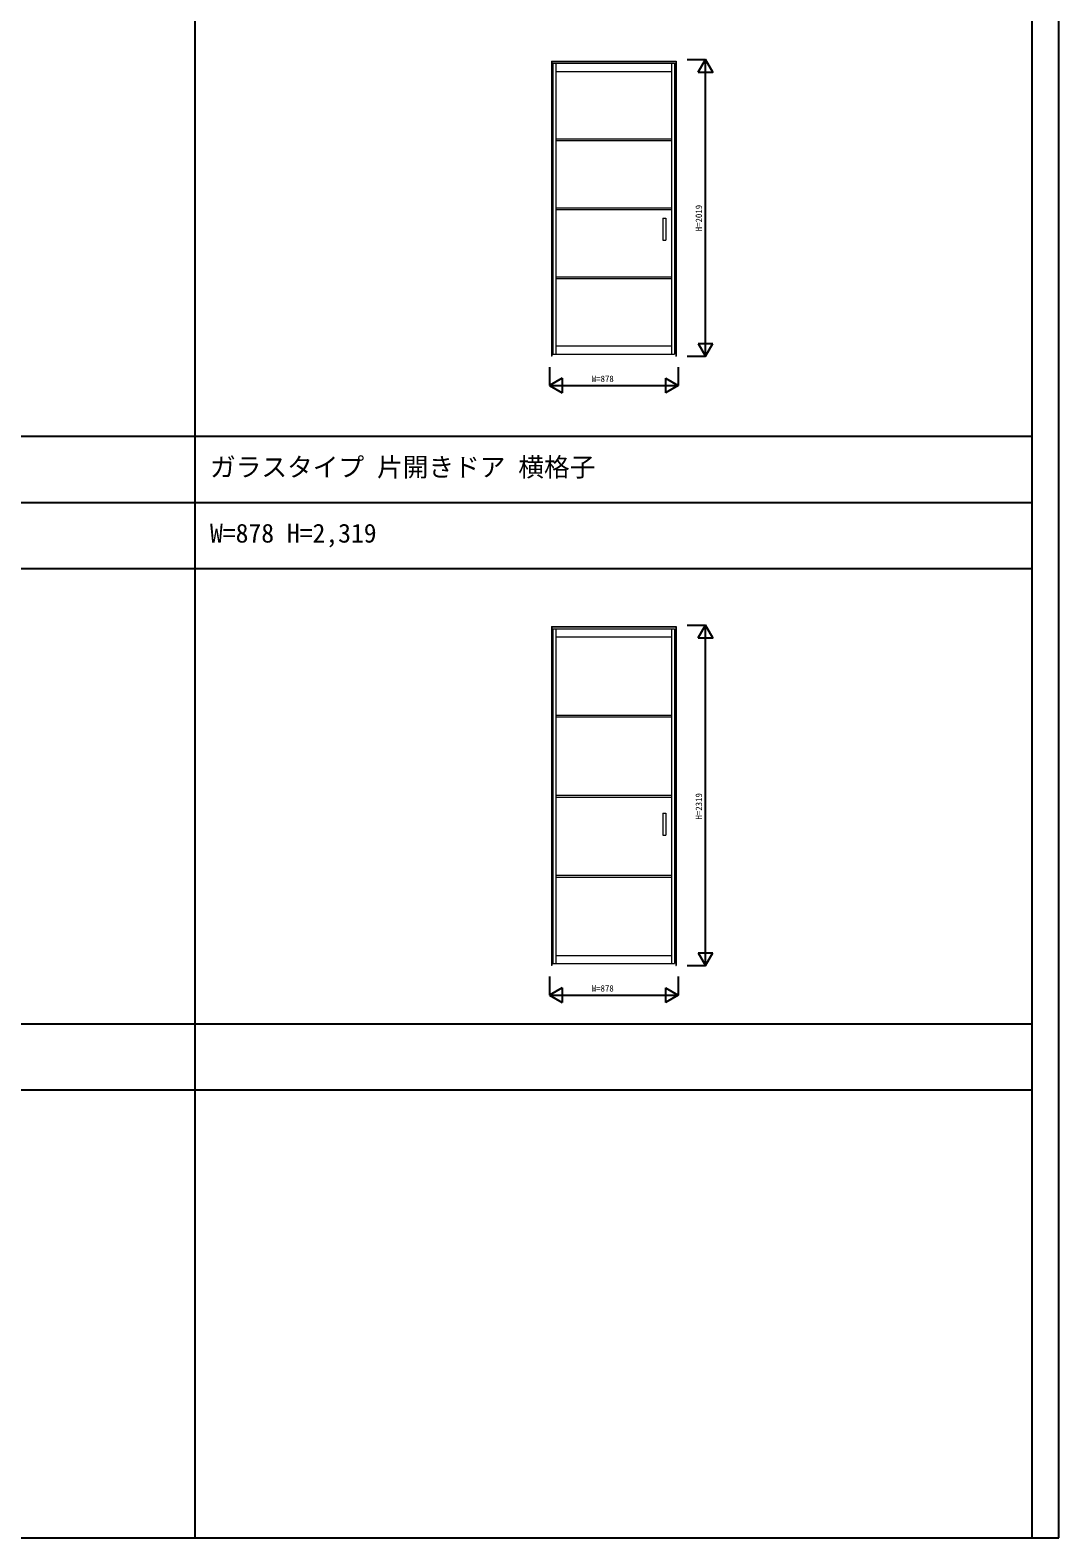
# Model space of a CAD drawing. Units: millimetres, scale not verified. Extents: x -14341 to 14340, y -10000 to 10000.
# Drawn here: x 7334 to 14340, y -10000 to 265 of the extents above; entities that cross this region are included whole.
import ezdxf
from ezdxf.enums import TextEntityAlignment as Align

# ---------------------------------------------------------------- set-up
doc = ezdxf.new("R2010")
doc.units = ezdxf.units.MM
doc.header["$LTSCALE"] = 50
for name, color, linetype in [('0-0_0', 7, 'Continuous'), ('0-4_YKK_F1', 7, 'Continuous'), ('0-5_YKK_N1', 2, 'Continuous')]:
    doc.layers.add(name, color=color, linetype=linetype)
doc.layers.add('0-1_YKK_A1', color=4, linetype='Continuous', lineweight=18)
doc.styles.add('ＭＳ ゴシック', font='')
doc.styles.get('ＭＳ ゴシック').set_extended_font_data('MS Gothic')

msp = doc.modelspace()

# ---------------------------------------------------------------- linework, layer by layer
at = {"layer": '0-1_YKK_A1'}
for p, q in [((10885.1, 54.55), (11733.1, 54.55)), ((10885.1, 54.55), (10885.1, -1953.95)), ((10887.6, 54.55), (10887.6, -1953.95)), ((10887.6, 52.05), (11730.6, 52.05)), ((10894.6, 40.05), (11722.6, 40.05)), ((10894.6, 40.05), (10894.6, -1939.95)), ((10914.6, 40.05), (10914.6, -1939.95)), ((11702.6, 40.05), (11702.6, -1939.95)), ((11722.6, 40.05), (11722.6, -1939.95)), ((11730.6, 54.55), (11730.6, -1953.95)), ((11733.1, 54.55), (11733.1, -1953.95)), ((10914.6, -15.95), (11702.6, -15.95)), ((10914.6, -473.87), (11702.6, -473.87)), ((10914.6, -485.87), (11702.6, -485.87)), ((10914.6, -943.95), (11702.6, -943.95)), ((10914.6, -955.95), (11702.6, -955.95)), ((11642, -1014.95), (11642, -1164.95)), ((11642, -1014.95), (11663, -1014.95)), ((11663, -1014.95), (11663, -1164.95)), ((11642, -1164.95), (11663, -1164.95)), ((10914.6, -1414.02), (11702.6, -1414.02)), ((10914.6, -1426.03), (11702.6, -1426.03)), ((10894.6, -1939.95), (11722.6, -1939.95)), ((10914.6, -1883.95), (11702.6, -1883.95)), ((10887.6, -1953.95), (10885.1, -1953.95)), ((11730.6, -1953.95), (11733.1, -1953.95)), ((10885.1, -3795.45), (11733.1, -3795.45)), ((10885.1, -3795.45), (10885.1, -6103.95)), ((10887.6, -3795.45), (10887.6, -6103.95)), ((10887.6, -3797.95), (11730.6, -3797.95)), ((11730.6, -3795.45), (11730.6, -6103.95)), ((11733.1, -3795.45), (11733.1, -6103.95)), ((10894.6, -3809.95), (11722.6, -3809.95)), ((10894.6, -3809.95), (10894.6, -6089.95)), ((10914.6, -3809.95), (10914.6, -6089.95)), ((10914.6, -3865.95), (11702.6, -3865.95)), ((11702.6, -3809.95), (11702.6, -6089.95)), ((11722.6, -3809.95), (11722.6, -6089.95)), ((10914.6, -4398.87), (11702.6, -4398.87)), ((10914.6, -4410.87), (11702.6, -4410.87)), ((10914.6, -4943.95), (11702.6, -4943.95)), ((10914.6, -4955.95), (11702.6, -4955.95)), ((11642, -5064.95), (11642, -5214.95)), ((11642, -5064.95), (11663, -5064.95)), ((11663, -5064.95), (11663, -5214.95)), ((11642, -5214.95), (11663, -5214.95)), ((10914.6, -5489.02), (11702.6, -5489.02)), ((10914.6, -5501.02), (11702.6, -5501.02)), ((10914.6, -6033.95), (11702.6, -6033.95)), ((10887.6, -6103.95), (10885.1, -6103.95)), ((10894.6, -6089.95), (11722.6, -6089.95)), ((11730.6, -6103.95), (11733.1, -6103.95))]:
    msp.add_line(p, q, dxfattribs=at)
at = {"layer": '0-4_YKK_F1'}
for p, q in [((14159.1, -9999.7), (14159.1, 10000.3)), ((14340.12, -9999.7), (14340.12, 10000.3)), ((8459.1, -9999.7), (8459.1, 9500.3)), ((-14340.9, -2499.7), (14159.1, -2499.7)), ((-14340.9, -2949.7), (14159.1, -2949.7)), ((-14340.9, -3399.7), (14159.1, -3399.7)), ((-14340.9, -6499.7), (14159.1, -6499.7)), ((-14340.9, -6949.7), (14159.1, -6949.7)), ((-14340.9, -9999.7), (14340.12, -9999.7))]:
    msp.add_line(p, q, dxfattribs=at)
at = {"layer": '0-5_YKK_N1'}
for p, q in [((11808.1, 65.05), (11933.1, 65.05)), ((11883.1, -21.55), (11933.1, 65.05)), ((11933.1, -1953.95), (11933.1, 65.05)), ((11883.1, -1867.35), (11983.1, -1867.35)), ((10870.1, -2028.95), (10870.1, -2153.95)), ((11748.1, -2028.95), (11748.1, -2153.95)), ((11808.1, -1953.95), (11933.1, -1953.95)), ((10956.7, -2103.95), (10870.1, -2153.95)), ((10870.1, -2153.95), (10956.7, -2203.95)), ((10870.1, -2153.95), (11748.1, -2153.95)), ((10956.7, -2103.95), (10956.7, -2203.95)), ((11661.5, -2103.95), (11661.5, -2203.95)), ((11661.5, -2103.95), (11748.1, -2153.95)), ((11748.1, -2153.95), (11661.5, -2203.95)), ((11808.1, -3784.95), (11933.1, -3784.95)), ((11883.1, -3871.55), (11933.1, -3784.95)), ((11933.1, -6103.95), (11933.1, -3784.95)), ((11883.1, -6017.35), (11983.1, -6017.35)), ((11808.1, -6103.95), (11933.1, -6103.95)), ((10870.1, -6178.95), (10870.1, -6303.95)), ((10956.7, -6253.95), (10870.1, -6303.95)), ((10956.7, -6253.95), (10956.7, -6353.95)), ((11661.5, -6253.95), (11661.5, -6353.95)), ((11661.5, -6253.95), (11748.1, -6303.95)), ((11748.1, -6178.95), (11748.1, -6303.95)), ((10870.1, -6303.95), (10956.7, -6353.95)), ((10870.1, -6303.95), (11748.1, -6303.95)), ((11748.1, -6303.95), (11661.5, -6353.95))]:
    msp.add_line(p, q, dxfattribs=at)
for points in [[(11883.1, -21.55), (11983.1, -21.55), (11933.1, 65.05)], [(11883.1, -1867.35), (11933.1, -1953.95), (11983.1, -1867.35)], [(11883.1, -3871.55), (11983.1, -3871.55), (11933.1, -3784.95)], [(11883.1, -6017.35), (11933.1, -6103.95), (11983.1, -6017.35)]]:
    msp.add_lwpolyline(points, dxfattribs=at)

# ---------------------------------------------------------------- texts
at = {"layer": '0-0_0', "style": 'ＭＳ ゴシック'}
for s, p in [('ガラスタイプ 片開きドア 横格子', (8559.1, -2812.2)), ('W=878 H=2,319', (8559.1, -3262.2))]:
    msp.add_text(s, height=128.3, dxfattribs=at).set_placement(p, align=Align.BOTTOM_LEFT)
at = {"layer": '0-5_YKK_N1', "style": 'ＭＳ ゴシック'}
for s, p in [('H=2019', (11923.1, -1104.05)), ('H=2319', (11923.1, -5109.05))]:
    msp.add_text(s, height=43.99, rotation=90, dxfattribs=at).set_placement(p, align=Align.BOTTOM_LEFT)
for p in [(11159.1, -2143.95), (11159.1, -6293.95)]:
    msp.add_text('W=878', height=43.99, dxfattribs=at).set_placement(p, align=Align.BOTTOM_LEFT)

doc.saveas('drawing.dxf')
